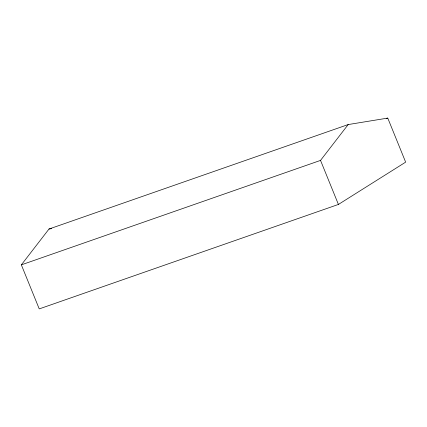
<?xml version="1.0" encoding="UTF-8"?>
<svg xmlns="http://www.w3.org/2000/svg" width="427" height="427" viewBox="0 0 427 427"><rect width="100%" height="100%" fill="white"/><g stroke="black" fill="none" stroke-linecap="round" stroke-linejoin="round"><path stroke-width="0.64" d="M21.35 264.857L49.004 229.027L348.186 124.561L387.764 118.092L405.65 162.143L338.419 204.442L39.236 308.908L21.35 264.857L320.533 160.397L348.186 124.561M386.504 118.535L387.764 118.092M49.004 229.027L51.598 228.605M320.533 160.397L338.419 204.442"/></g></svg>
